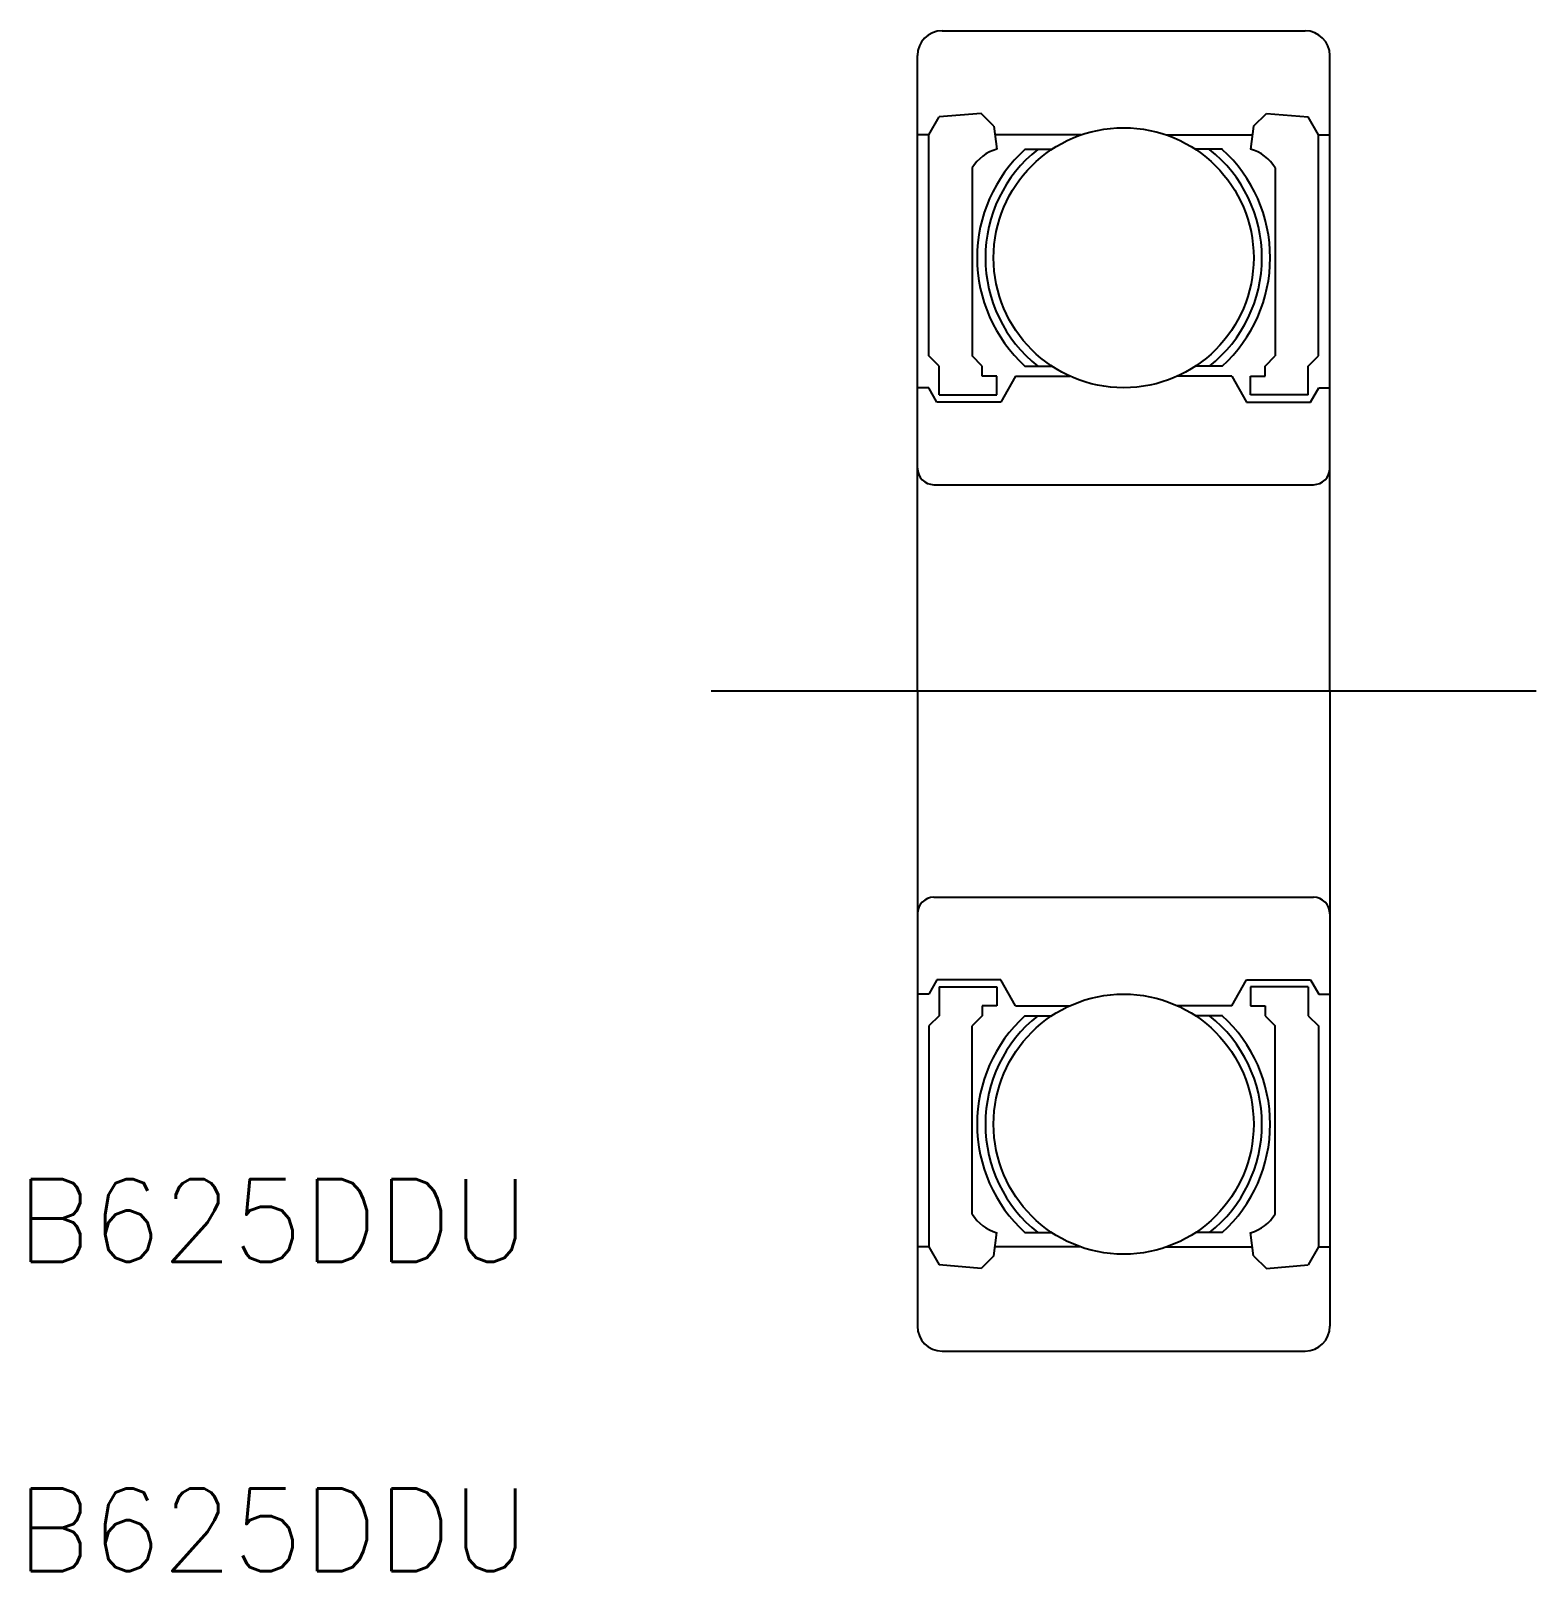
# Model space of a CAD drawing. Extents: x 25.2 to 43.4, y 14.9 to 33.5.
import ezdxf

# ---------------------------------------------------------------- set-up
doc = ezdxf.new("R2010")
doc.units = 0
doc.linetypes.add('CENTER', pattern=[50.8, 31.75, -6.35, 6.35, -6.35])
doc.layers.get('0').update_dxf_attribs({"linetype": 'CONTINUOUS'})
doc.layers.add('CENTER', color=1, linetype='CENTER')
doc.styles.get("Standard").update_dxf_attribs({"font": 'txt', "bigfont": 'BIGFONT'})

msp = doc.modelspace()

# ---------------------------------------------------------------- linework, layer by layer
at = {"color": 7, "linetype": 'CONTINUOUS'}
for p, q in [((36.199, 33.522), (40.599, 33.522)), ((35.899, 25.522), (35.899, 33.222)), ((40.899, 25.522), (40.899, 33.222)), ((36.67, 32.522), (36.164, 32.478)), ((36.825, 32.368), (36.67, 32.522)), ((39.974, 32.368), (40.129, 32.522)), ((40.129, 32.522), (40.635, 32.478)), ((36.039, 32.26), (36.164, 32.478)), ((36.825, 32.368), (36.861, 32.086)), ((39.974, 32.368), (39.938, 32.086)), ((40.76, 32.26), (40.635, 32.478)), ((36.039, 32.26), (35.899, 32.26)), ((36.039, 29.583), (36.039, 32.26)), ((37.879, 32.26), (36.839, 32.26)), ((38.92, 32.26), (39.96, 32.26)), ((40.76, 29.583), (40.76, 32.26)), ((40.76, 32.26), (40.899, 32.26)), ((37.203, 32.086), (37.528, 32.086)), ((39.596, 32.086), (39.271, 32.086)), ((36.562, 31.861), (36.562, 29.583)), ((40.237, 31.861), (40.237, 29.583)), ((36.163, 29.459), (36.039, 29.583)), ((36.686, 29.459), (36.562, 29.583)), ((40.113, 29.459), (40.237, 29.583)), ((40.636, 29.459), (40.76, 29.583)), ((36.163, 29.11), (36.163, 29.459)), ((36.686, 29.336), (36.686, 29.459)), ((36.861, 29.336), (36.686, 29.336)), ((36.861, 29.11), (36.861, 29.336)), ((37.09, 29.336), (36.909, 29.022)), ((37.09, 29.336), (37.748, 29.336)), ((37.203, 29.459), (37.528, 29.459)), ((39.709, 29.336), (39.051, 29.336)), ((39.596, 29.459), (39.271, 29.459)), ((39.709, 29.336), (39.89, 29.022)), ((39.938, 29.336), (40.113, 29.336)), ((39.938, 29.11), (39.938, 29.336)), ((40.113, 29.336), (40.113, 29.459)), ((40.636, 29.11), (40.636, 29.459)), ((36.036, 29.197), (35.899, 29.197)), ((36.136, 29.022), (36.036, 29.197)), ((40.662, 29.022), (40.763, 29.197)), ((40.763, 29.197), (40.899, 29.197)), ((36.909, 29.022), (36.136, 29.022)), ((36.163, 29.11), (36.861, 29.11)), ((39.89, 29.022), (40.662, 29.022)), ((40.636, 29.11), (39.938, 29.11)), ((36.099, 28.022), (40.699, 28.022)), ((35.899, 25.522), (35.899, 17.822)), ((40.899, 25.522), (40.899, 17.822)), ((36.099, 23.022), (40.699, 23.022)), ((36.036, 21.848), (35.899, 21.848)), ((36.136, 22.022), (36.036, 21.848)), ((36.909, 22.022), (36.136, 22.022)), ((36.163, 21.935), (36.163, 21.586)), ((36.163, 21.935), (36.861, 21.935)), ((36.861, 21.935), (36.861, 21.708)), ((37.09, 21.708), (36.909, 22.022)), ((39.709, 21.708), (39.89, 22.022)), ((39.89, 22.022), (40.662, 22.022)), ((39.938, 21.935), (39.938, 21.708)), ((40.636, 21.935), (39.938, 21.935)), ((40.636, 21.935), (40.636, 21.586)), ((40.662, 22.022), (40.763, 21.848)), ((40.763, 21.848), (40.899, 21.848)), ((36.861, 21.708), (36.686, 21.708)), ((36.686, 21.708), (36.686, 21.586)), ((37.09, 21.708), (37.748, 21.708)), ((39.709, 21.708), (39.051, 21.708)), ((39.938, 21.708), (40.113, 21.708)), ((40.113, 21.708), (40.113, 21.586)), ((36.163, 21.586), (36.039, 21.462)), ((36.686, 21.586), (36.562, 21.462)), ((37.203, 21.586), (37.528, 21.586)), ((39.596, 21.586), (39.271, 21.586)), ((40.113, 21.586), (40.237, 21.462)), ((40.636, 21.586), (40.76, 21.462)), ((36.039, 21.462), (36.039, 18.784)), ((36.562, 19.183), (36.562, 21.462)), ((40.237, 19.183), (40.237, 21.462)), ((40.76, 21.462), (40.76, 18.784)), ((36.825, 18.677), (36.861, 18.959)), ((37.203, 18.959), (37.528, 18.959)), ((39.596, 18.959), (39.271, 18.959)), ((39.974, 18.677), (39.938, 18.959)), ((36.039, 18.784), (35.899, 18.784)), ((36.039, 18.784), (36.164, 18.567)), ((36.825, 18.677), (36.67, 18.522)), ((37.879, 18.784), (36.839, 18.784)), ((38.92, 18.784), (39.96, 18.784)), ((39.974, 18.677), (40.129, 18.522)), ((40.76, 18.784), (40.635, 18.567)), ((40.76, 18.784), (40.899, 18.784)), ((36.67, 18.522), (36.164, 18.567)), ((40.129, 18.522), (40.635, 18.567)), ((36.199, 17.522), (40.599, 17.522))]:
    msp.add_line(p, q, dxfattribs=at)
for centre in [(38.399, 30.772), (38.399, 20.272)]:
    msp.add_circle(centre, 1.576, dxfattribs=at)
for centre, radius, start, end in [((36.199, 33.222), 0.3, 90, 180), ((40.599, 33.222), 0.3, 0, 90), ((37.008, 31.586), 0.524, 106.2645, 148.2193), ((38.399, 30.772), 1.776, 132.3205, 227.681), ((38.399, 30.772), 1.676, 128.4184, 231.5833), ((38.399, 30.772), 1.676, 308.4167, 51.5816), ((38.399, 30.772), 1.776, 312.319, 47.6795), ((39.791, 31.586), 0.524, 31.7807, 73.7355), ((36.099, 28.222), 0.2, 180, 270), ((40.699, 28.222), 0.2, 270, 0), ((36.099, 22.822), 0.2, 90, 180), ((40.699, 22.822), 0.2, 0, 90), ((38.399, 20.272), 1.776, 132.319, 227.6795), ((38.399, 20.272), 1.676, 128.4167, 231.5816), ((38.399, 20.272), 1.676, 308.4184, 51.5833), ((38.399, 20.272), 1.776, 312.3205, 47.681), ((37.008, 19.459), 0.524, 211.7807, 253.7355), ((39.791, 19.459), 0.524, 286.2645, 328.2193), ((36.199, 17.822), 0.3, 180, 270), ((40.599, 17.822), 0.3, 270, 0)]:
    msp.add_arc(centre, radius, start, end, dxfattribs=at)
at = {"layer": 'CENTER', "color": 1, "linetype": 'CENTER'}
msp.add_line((33.399, 25.522), (43.399, 25.522), dxfattribs=at)

# ---------------------------------------------------------------- texts
at = {"color": 7, "linetype": 'CONTINUOUS'}
for p in [(24.981, 18.605), (24.981, 14.855)]:
    msp.add_text('B625DDU', height=1, dxfattribs=at).set_placement(p)

doc.saveas('drawing.dxf')
